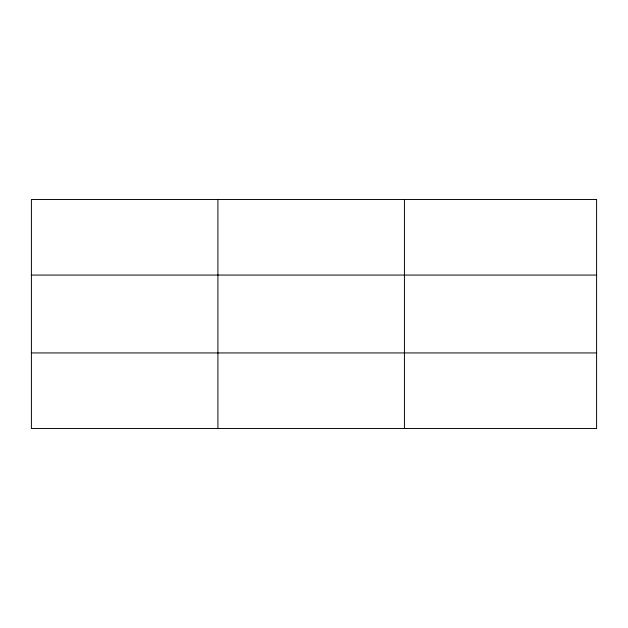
<?xml version="1.0" encoding="UTF-8"?>
<svg xmlns="http://www.w3.org/2000/svg" width="628" height="628" viewBox="0 0 628 628"><rect width="100%" height="100%" fill="white"/><g stroke="black" fill="none" stroke-linecap="round" stroke-linejoin="round"><path stroke-width="0.94" d="M217.916 199.476L217.916 428.524M404.432 199.476L404.432 428.524M31.4 275.064L596.6 275.064M31.4 352.936L596.6 352.936M596.6 199.476L596.6 428.524L31.4 428.524L31.4 199.476L596.6 199.476"/></g></svg>
